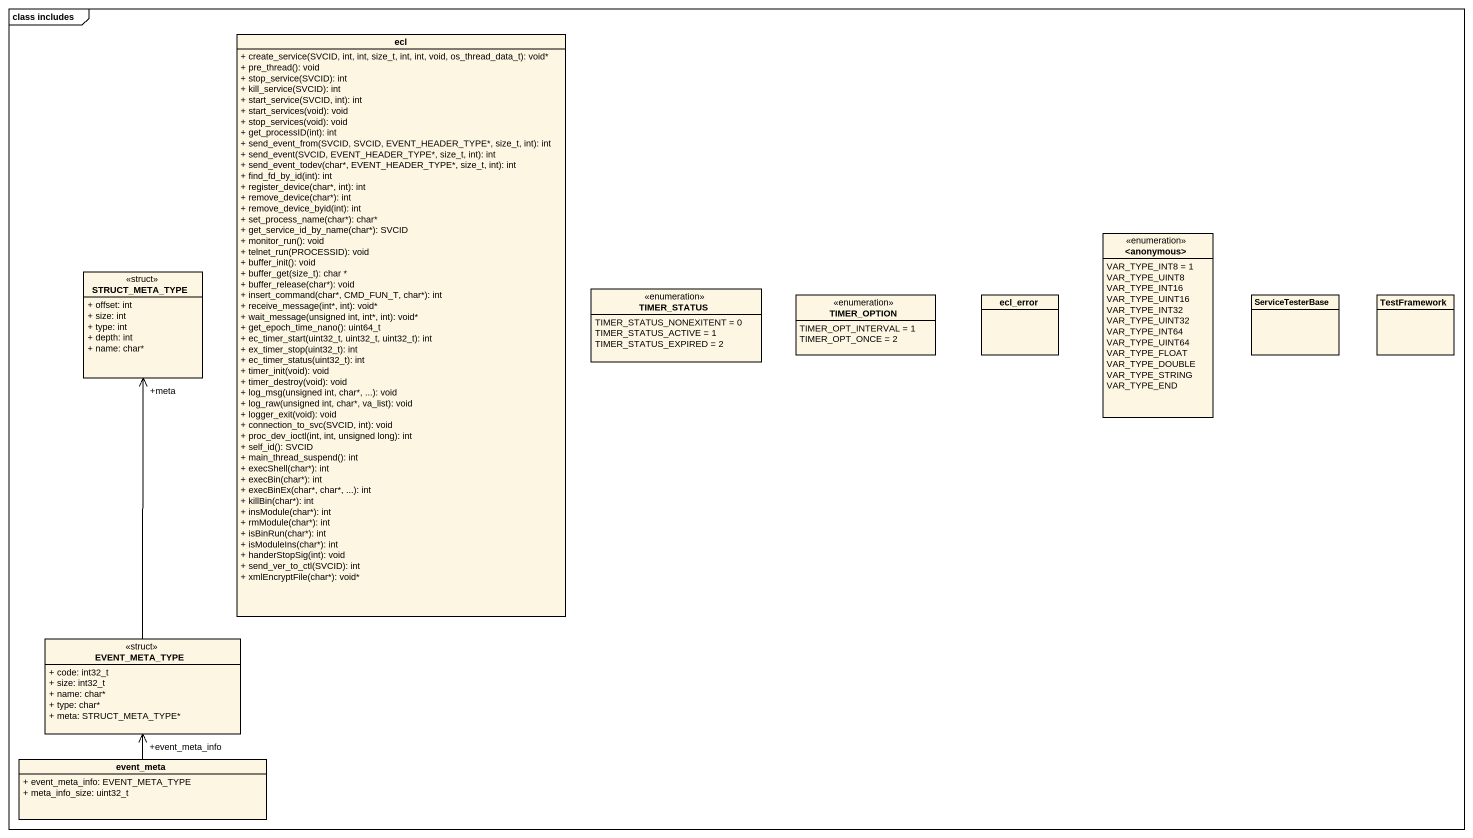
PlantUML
@startuml
mainframe class includes
hide circle
hide empty members
skinparam classAttributeIconSize 0
class ecl {
  + create_service(SVCID, int, int, size_t, int, int, void, os_thread_data_t): void*
  + pre_thread(): void
  + stop_service(SVCID): int
  + kill_service(SVCID): int
  + start_service(SVCID, int): int
  + start_services(void): void
  + stop_services(void): void
  + get_processID(int): int
  + send_event_from(SVCID, SVCID, EVENT_HEADER_TYPE*, size_t, int): int
  + send_event(SVCID, EVENT_HEADER_TYPE*, size_t, int): int
  + send_event_todev(char*, EVENT_HEADER_TYPE*, size_t, int): int
  + find_fd_by_id(int): int
  + register_device(char*, int): int
  + remove_device(char*): int
  + remove_device_byid(int): int
  + set_process_name(char*): char*
  + get_service_id_by_name(char*): SVCID
  + monitor_run(): void
  + telnet_run(PROCESSID): void
  + buffer_init(): void
  + buffer_get(size_t): char *
  + buffer_release(char*): void
  + insert_command(char*, CMD_FUN_T, char*): int
  + receive_message(int*, int): void*
  + wait_message(unsigned int, int*, int): void*
  + get_epoch_time_nano(): uint64_t
  + ec_timer_start(uint32_t, uint32_t, uint32_t): int
  + ex_timer_stop(uint32_t): int
  + ec_timer_status(uint32_t): int
  + timer_init(void): void
  + timer_destroy(void): void
  + log_msg(unsigned int, char*, ...): void
  + log_raw(unsigned int, char*, va_list): void
  + logger_exit(void): void
  + connection_to_svc(SVCID, int): void
  + proc_dev_ioctl(int, int, unsigned long): int
  + self_id(): SVCID
  + main_thread_suspend(): int
  + execShell(char*): int
  + execBin(char*): int
  + execBinEx(char*, char*, ...): int
  + killBin(char*): int
  + insModule(char*): int
  + rmModule(char*): int
  + isBinRun(char*): int
  + isModuleIns(char*): int
  + handerStopSig(int): void
  + send_ver_to_ctl(SVCID): int
  + xmlEncryptFile(char*): void*
}
enum "<anonymous>" as anonymous {
  VAR_TYPE_INT8 = 1
  VAR_TYPE_UINT8
  VAR_TYPE_INT16
  VAR_TYPE_UINT16
  VAR_TYPE_INT32
  VAR_TYPE_UINT32
  VAR_TYPE_INT64
  VAR_TYPE_UINT64
  VAR_TYPE_FLOAT
  VAR_TYPE_DOUBLE
  VAR_TYPE_STRING
  VAR_TYPE_END
}
class STRUCT_META_TYPE <<struct>> {
  + offset: int
  + size: int
  + type: int
  + depth: int
  + name: char*
}
enum TIMER_STATUS {
  TIMER_STATUS_NONEXITENT = 0
  TIMER_STATUS_ACTIVE = 1
  TIMER_STATUS_EXPIRED = 2
}
enum TIMER_OPTION {
  TIMER_OPT_INTERVAL = 1
  TIMER_OPT_ONCE = 2
}
class ecl_error
class ServiceTesterBase
class TestFramework
class EVENT_META_TYPE <<struct>> {
  + code: int32_t
  + size: int32_t
  + name: char*
  + type: char*
  + meta: STRUCT_META_TYPE*
}
class event_meta {
  + event_meta_info: EVENT_META_TYPE
  + meta_info_size: uint32_t
}
EVENT_META_TYPE -up-> "+meta" STRUCT_META_TYPE
event_meta -up-> "+event_meta_info" EVENT_META_TYPE
@enduml
